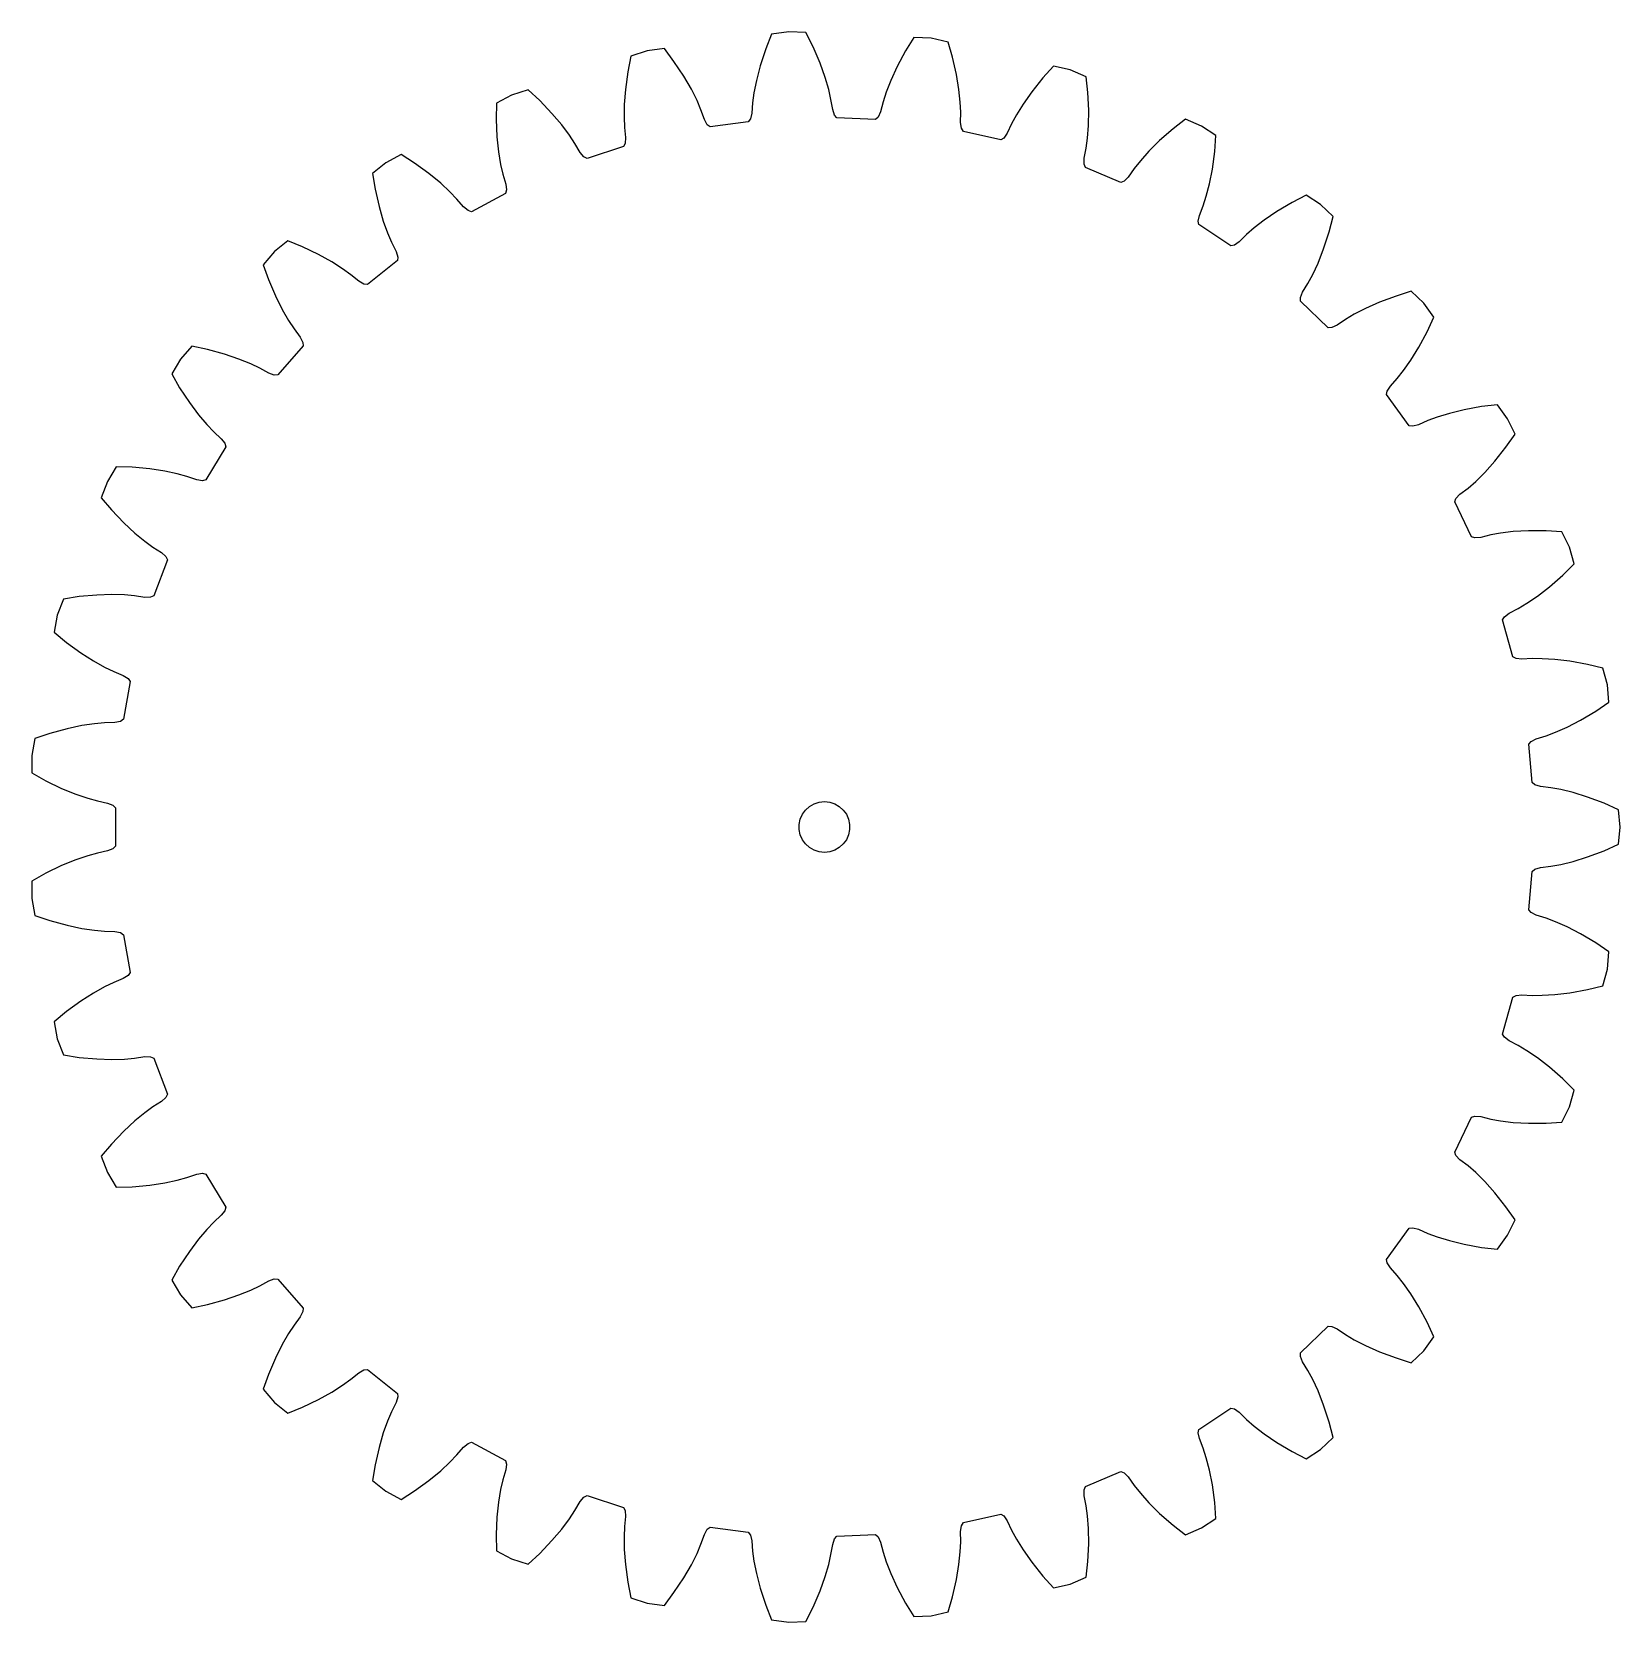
# Model space of a CAD drawing. Header units: metres. Extents: x -46.9 to 47.1, y -47.1 to 47.1.
import ezdxf

# ---------------------------------------------------------------- set-up
doc = ezdxf.new("R2010")
doc.units = ezdxf.units.M

msp = doc.modelspace()

# ---------------------------------------------------------------- linework, layer by layer
for p, q in [((-3.128, 46.925), (-3.472, 46.05)), ((-2.114, 47.062), (-3.128, 46.925)), ((-1.091, 47.017), (-2.114, 47.062)), ((-0.67, 46.176), (-1.091, 47.017)), ((-0.257, 45.21), (-0.67, 46.176)), ((5.301, 46.729), (4.807, 45.93)), ((6.324, 46.684), (5.301, 46.729)), ((7.321, 46.456), (6.324, 46.684)), ((7.585, 45.553), (7.321, 46.456)), ((-11.456, 45.612), (-11.638, 44.69)), ((-10.483, 45.929), (-11.456, 45.612)), ((-9.469, 46.066), (-10.483, 45.929)), ((-8.905, 45.314), (-9.469, 46.066)), ((-8.325, 44.438), (-8.905, 45.314)), ((-3.472, 46.05), (-3.797, 45.051)), ((0.047, 44.363), (-0.257, 45.21)), ((4.807, 45.93), (4.309, 45.005)), ((7.82, 44.529), (7.585, 45.553)), ((-11.638, 44.69), (-11.78, 43.649)), ((-7.875, 43.659), (-8.325, 44.438)), ((-3.797, 45.051), (-4.023, 44.181)), ((0.257, 43.645), (0.047, 44.363)), ((4.309, 45.005), (3.93, 44.189)), ((7.967, 43.642), (7.82, 44.529)), ((12.931, 44.333), (12.275, 43.512)), ((13.56, 45.032), (12.931, 44.333)), ((14.558, 44.804), (13.56, 45.032)), ((15.499, 44.402), (14.558, 44.804)), ((15.597, 43.467), (15.499, 44.402)), ((-18.515, 43.319), (-19.417, 42.834)), ((-17.542, 43.635), (-18.515, 43.319)), ((-16.853, 42.996), (-17.542, 43.635)), ((-11.78, 43.649), (-11.847, 42.752)), ((-7.54, 42.989), (-7.875, 43.659)), ((-4.168, 43.446), (-4.249, 42.854)), ((-4.023, 44.181), (-4.168, 43.446)), ((0.39, 43.063), (0.257, 43.645)), ((3.656, 43.492), (3.472, 42.924)), ((3.93, 44.189), (3.656, 43.492)), ((8.046, 42.898), (7.967, 43.642)), ((12.275, 43.512), (11.757, 42.777)), ((15.645, 42.417), (15.597, 43.467)), ((-19.417, 42.834), (-19.431, 41.894)), ((-16.126, 42.237), (-16.853, 42.996)), ((-11.847, 42.752), (-11.859, 42.004)), ((-7.305, 42.44), (-7.54, 42.989)), ((-7.099, 41.865), (-7.305, 42.44)), ((-4.249, 42.854), (-4.295, 42.245)), ((0.49, 42.46), (0.39, 43.063)), ((0.602, 42.135), (0.49, 42.46)), ((3.472, 42.924), (3.318, 42.333)), ((8.073, 42.301), (8.046, 42.898)), ((11.757, 42.777), (11.363, 42.141)), ((15.632, 41.518), (15.645, 42.417)), ((-19.431, 41.894), (-19.384, 40.844)), ((-15.544, 41.551), (-16.126, 42.237)), ((-15.095, 40.952), (-15.544, 41.551)), ((-11.859, 42.004), (-11.832, 41.407)), ((-6.931, 41.565), (-7.099, 41.865)), ((-6.762, 41.434), (-6.931, 41.565)), ((-4.505, 41.74), (-6.762, 41.434)), ((-4.377, 41.911), (-4.505, 41.74)), ((-4.295, 42.245), (-4.377, 41.911)), ((0.745, 41.976), (0.602, 42.135)), ((3.02, 41.874), (0.745, 41.976)), ((3.177, 42.019), (3.02, 41.874)), ((3.318, 42.333), (3.177, 42.019)), ((8.064, 41.69), (8.073, 42.301)), ((8.116, 41.35), (8.064, 41.69)), ((11.08, 41.615), (10.823, 41.061)), ((11.363, 42.141), (11.08, 41.615)), ((15.576, 40.772), (15.632, 41.518)), ((21.383, 41.887), (20.639, 41.312)), ((22.324, 41.485), (21.383, 41.887)), ((23.178, 40.921), (22.324, 41.485)), ((-19.384, 40.844), (-19.291, 39.95)), ((-14.766, 40.454), (-15.095, 40.952)), ((-11.832, 41.407), (-11.769, 40.8)), ((-11.769, 40.8), (-11.79, 40.456)), ((8.229, 41.168), (8.116, 41.35)), ((10.449, 40.661), (8.229, 41.168)), ((10.629, 40.777), (10.449, 40.661)), ((10.823, 41.061), (10.629, 40.777)), ((15.496, 40.18), (15.576, 40.772)), ((19.847, 40.621), (19.206, 39.99)), ((20.639, 41.312), (19.847, 40.621)), ((23.108, 39.983), (23.178, 40.921)), ((-25.052, 39.802), (-25.953, 39.317)), ((-24.259, 39.296), (-25.052, 39.802)), ((-19.291, 39.95), (-19.168, 39.211)), ((-14.46, 39.925), (-14.766, 40.454)), ((-14.241, 39.66), (-14.46, 39.925)), ((-14.051, 39.561), (-14.241, 39.66)), ((-11.886, 40.265), (-14.051, 39.561)), ((-11.79, 40.456), (-11.886, 40.265)), ((15.369, 39.236), (15.379, 39.58)), ((15.379, 39.58), (15.496, 40.18)), ((19.206, 39.99), (18.705, 39.434)), ((22.968, 38.942), (23.108, 39.983)), ((-25.953, 39.317), (-26.753, 38.679)), ((-26.753, 38.679), (-26.599, 37.751)), ((-23.409, 38.679), (-24.259, 39.296)), ((-22.714, 38.108), (-23.409, 38.679)), ((-19.168, 39.211), (-19.036, 38.629)), ((-19.036, 38.629), (-18.865, 38.042)), ((15.447, 39.037), (15.369, 39.236)), ((17.541, 38.142), (15.447, 39.037)), ((18.333, 38.967), (17.981, 38.468)), ((18.705, 39.434), (18.333, 38.967)), ((22.794, 38.06), (22.968, 38.942)), ((-26.599, 37.751), (-26.366, 36.727)), ((-22.165, 37.599), (-22.714, 38.108)), ((-18.824, 37.701), (-18.884, 37.495)), ((-18.865, 38.042), (-18.824, 37.701)), ((17.739, 38.223), (17.541, 38.142)), ((17.981, 38.468), (17.739, 38.223)), ((22.606, 37.335), (22.794, 38.06)), ((-26.366, 36.727), (-26.114, 35.863)), ((-21.752, 37.167), (-22.165, 37.599)), ((-21.357, 36.701), (-21.752, 37.167)), ((-18.884, 37.495), (-20.889, 36.416)), ((22.199, 36.198), (22.422, 36.767)), ((22.422, 36.767), (22.606, 37.335)), ((27.684, 36.963), (26.782, 36.425)), ((28.518, 37.396), (27.684, 36.963)), ((29.373, 36.832), (28.518, 37.396)), ((30.112, 36.125), (29.373, 36.832)), ((-26.114, 35.863), (-25.862, 35.158)), ((-21.094, 36.479), (-21.357, 36.701)), ((-20.889, 36.416), (-21.094, 36.479)), ((22.128, 35.862), (22.199, 36.198)), ((22.169, 35.652), (22.128, 35.862)), ((26.038, 35.918), (25.446, 35.461)), ((26.782, 36.425), (26.038, 35.918)), ((29.876, 35.215), (30.112, 36.125)), ((-25.862, 35.158), (-25.627, 34.609)), ((24.07, 34.397), (22.169, 35.652)), ((24.996, 35.068), (24.561, 34.639)), ((25.446, 35.461), (24.996, 35.068)), ((29.552, 34.215), (29.876, 35.215)), ((-32.556, 34.051), (-33.229, 33.28)), ((-31.756, 34.689), (-32.556, 34.051)), ((-30.886, 34.333), (-31.756, 34.689)), ((-29.939, 33.877), (-30.886, 34.333)), ((-25.627, 34.609), (-25.354, 34.063)), ((-25.354, 34.063), (-25.254, 33.734)), ((24.279, 34.442), (24.07, 34.397)), ((24.561, 34.639), (24.279, 34.442)), ((29.224, 33.378), (29.552, 34.215)), ((-33.229, 33.28), (-32.912, 32.395)), ((-29.153, 33.44), (-29.939, 33.877)), ((-28.522, 33.037), (-29.153, 33.44)), ((-28.039, 32.686), (-28.522, 33.037)), ((-25.276, 33.521), (-27.056, 32.101)), ((-25.254, 33.734), (-25.276, 33.521)), ((28.909, 32.699), (29.224, 33.378)), ((-32.912, 32.395), (-32.5, 31.429)), ((-27.567, 32.298), (-28.039, 32.686)), ((-27.268, 32.127), (-27.567, 32.298)), ((-27.056, 32.101), (-27.268, 32.127)), ((28.306, 31.653), (28.626, 32.173)), ((28.626, 32.173), (28.909, 32.699)), ((-32.5, 31.429), (-32.098, 30.624)), ((28.176, 31.334), (28.306, 31.653)), ((28.179, 31.12), (28.176, 31.334)), ((29.825, 29.547), (28.179, 31.12)), ((33.839, 31.426), (32.855, 31.057)), ((34.737, 31.703), (33.839, 31.426)), ((35.477, 30.995), (34.737, 31.703)), ((-32.098, 30.624), (-31.724, 29.976)), ((31.369, 30.347), (30.856, 30.041)), ((32.033, 30.692), (31.369, 30.347)), ((32.855, 31.057), (32.033, 30.692)), ((36.079, 30.167), (35.477, 30.995)), ((35.684, 29.314), (36.079, 30.167)), ((-31.724, 29.976), (-31.395, 29.477)), ((-31.395, 29.477), (-31.029, 28.988)), ((30.039, 29.553), (29.825, 29.547)), ((30.351, 29.697), (30.039, 29.553)), ((30.856, 30.041), (30.351, 29.697)), ((35.186, 28.389), (35.684, 29.314)), ((-37.439, 28.461), (-38.113, 27.69)), ((-36.52, 28.266), (-37.439, 28.461)), ((-35.507, 27.987), (-36.52, 28.266)), ((-30.855, 28.469), (-32.353, 26.754)), ((-31.029, 28.988), (-30.871, 28.682)), ((-30.871, 28.682), (-30.855, 28.469)), ((34.714, 27.623), (35.186, 28.389)), ((-38.113, 27.69), (-38.638, 26.812)), ((-34.655, 27.697), (-35.507, 27.987)), ((-33.963, 27.413), (-34.655, 27.697)), ((-33.424, 27.154), (-33.963, 27.413)), ((34.283, 27.011), (34.714, 27.623)), ((-38.638, 26.812), (-38.168, 25.997)), ((-32.891, 26.857), (-33.424, 27.154)), ((-32.567, 26.742), (-32.891, 26.857)), ((-32.353, 26.754), (-32.567, 26.742)), ((33.503, 26.09), (33.911, 26.544)), ((33.911, 26.544), (34.283, 27.011)), ((-38.168, 25.997), (-37.589, 25.121)), ((33.283, 25.589), (33.318, 25.8)), ((34.621, 23.746), (33.283, 25.589)), ((33.318, 25.8), (33.503, 26.09)), ((-37.589, 25.121), (-37.05, 24.401)), ((36.999, 24.479), (36.283, 24.258)), ((37.873, 24.692), (36.999, 24.479)), ((38.906, 24.879), (37.873, 24.692)), ((39.84, 24.991), (38.906, 24.879)), ((40.441, 24.163), (39.84, 24.991)), ((-37.05, 24.401), (-36.567, 23.829)), ((-36.567, 23.829), (-36.154, 23.397)), ((34.833, 23.715), (34.621, 23.746)), ((35.166, 23.801), (34.833, 23.715)), ((35.724, 24.049), (35.166, 23.801)), ((36.283, 24.258), (35.724, 24.049)), ((40.885, 23.241), (40.441, 24.163)), ((-36.154, 23.397), (-35.706, 22.982)), ((-35.706, 22.982), (-35.496, 22.709)), ((-35.496, 22.709), (-35.442, 22.502)), ((40.345, 22.471), (40.885, 23.241)), ((-35.442, 22.502), (-36.61, 20.547)), ((39.088, 20.981), (39.69, 21.65)), ((39.69, 21.65), (40.345, 22.471)), ((-41.92, 21.319), (-42.445, 20.44)), ((-40.98, 21.291), (-41.92, 21.319)), ((-39.933, 21.197), (-40.98, 21.291)), ((-39.044, 21.064), (-39.933, 21.197)), ((-38.312, 20.908), (-39.044, 21.064)), ((-37.736, 20.75), (-38.312, 20.908)), ((-37.158, 20.552), (-37.736, 20.75)), ((38.555, 20.456), (39.088, 20.981)), ((-42.445, 20.44), (-42.804, 19.482)), ((-36.818, 20.497), (-37.158, 20.552)), ((-36.61, 20.547), (-36.818, 20.497)), ((37.623, 19.689), (38.106, 20.062)), ((38.106, 20.062), (38.555, 20.456)), ((-42.804, 19.482), (-42.196, 18.765)), ((37.317, 19.235), (37.389, 19.436)), ((38.305, 17.183), (37.317, 19.235)), ((37.389, 19.436), (37.623, 19.689)), ((-42.196, 18.765), (-41.471, 18.005)), ((-41.471, 18.005), (-40.812, 17.393)), ((-40.812, 17.393), (-40.234, 16.917)), ((38.507, 17.114), (38.305, 17.183)), ((38.851, 17.139), (38.507, 17.114)), ((39.444, 17.283), (38.851, 17.139)), ((40.032, 17.39), (39.444, 17.283)), ((40.775, 17.479), (40.032, 17.39)), ((41.673, 17.532), (40.775, 17.479)), ((42.723, 17.532), (41.673, 17.532)), ((43.662, 17.475), (42.723, 17.532)), ((44.106, 16.553), (43.662, 17.475)), ((-40.234, 16.917), (-39.751, 16.566)), ((-39.751, 16.566), (-39.236, 16.237)), ((-39.236, 16.237), (-38.981, 16.006)), ((-38.981, 16.006), (-38.891, 15.812)), ((44.378, 15.567), (44.106, 16.553)), ((-38.891, 15.812), (-39.691, 13.68)), ((43.709, 14.907), (44.378, 15.567)), ((42.206, 13.665), (42.918, 14.215)), ((42.918, 14.215), (43.709, 14.907)), ((-45.053, 13.491), (-45.412, 12.533)), ((-44.123, 13.632), (-45.053, 13.491)), ((-43.077, 13.726), (-44.123, 13.632)), ((-42.178, 13.754), (-43.077, 13.726)), ((-41.429, 13.731), (-42.178, 13.754)), ((-40.834, 13.678), (-41.429, 13.731)), ((-40.23, 13.587), (-40.834, 13.678)), ((-39.886, 13.593), (-40.23, 13.587)), ((-39.691, 13.68), (-39.886, 13.593)), ((41.076, 12.936), (41.588, 13.243)), ((41.588, 13.243), (42.206, 13.665)), ((-45.412, 12.533), (-45.595, 11.526)), ((40.152, 12.262), (40.259, 12.447)), ((40.757, 10.067), (40.152, 12.262)), ((40.259, 12.447), (40.534, 12.654)), ((40.534, 12.654), (41.076, 12.936)), ((-45.595, 11.526), (-44.869, 10.929)), ((-44.869, 10.929), (-44.019, 10.311)), ((-44.019, 10.311), (-43.261, 9.826)), ((-43.261, 9.826), (-42.608, 9.461)), ((-42.608, 9.461), (-42.07, 9.202)), ((40.944, 9.963), (40.757, 10.067)), ((41.286, 9.926), (40.944, 9.963)), ((41.896, 9.963), (41.286, 9.926)), ((42.494, 9.962), (41.896, 9.963)), ((43.241, 9.917), (42.494, 9.962)), ((44.134, 9.81), (43.241, 9.917)), ((45.167, 9.622), (44.134, 9.81)), ((46.081, 9.398), (45.167, 9.622)), ((-42.07, 9.202), (-41.505, 8.97)), ((-41.505, 8.97), (-41.212, 8.789)), ((-41.089, 8.614), (-41.496, 6.373)), ((-41.212, 8.789), (-41.089, 8.614)), ((46.353, 8.412), (46.081, 9.398)), ((46.445, 7.393), (46.353, 8.412)), ((44.766, 6.323), (45.668, 6.863)), ((45.668, 6.863), (46.445, 7.393)), ((-44.835, 5.814), (-45.848, 5.534)), ((-43.956, 6.001), (-44.835, 5.814)), ((-43.215, 6.113), (-43.956, 6.001)), ((-42.62, 6.167), (-43.215, 6.113)), ((-42.01, 6.186), (-42.62, 6.167)), ((-41.673, 6.253), (-42.01, 6.186)), ((-41.496, 6.373), (-41.673, 6.253)), ((43.284, 5.604), (43.968, 5.909)), ((43.968, 5.909), (44.766, 6.323)), ((-46.737, 5.23), (-46.92, 4.223)), ((-45.848, 5.534), (-46.737, 5.23)), ((41.696, 4.896), (41.834, 5.059)), ((41.9, 2.628), (41.696, 4.896)), ((41.834, 5.059), (42.142, 5.214)), ((42.142, 5.214), (42.725, 5.394)), ((42.725, 5.394), (43.284, 5.604)), ((-46.92, 4.223), (-46.92, 3.2)), ((-46.92, 3.2), (-46.099, 2.741)), ((-46.099, 2.741), (-45.153, 2.285)), ((-45.153, 2.285), (-44.321, 1.944)), ((-44.321, 1.944), (-43.613, 1.701)), ((42.065, 2.492), (41.9, 2.628)), ((42.395, 2.395), (42.065, 2.492)), ((43.002, 2.322), (42.395, 2.395)), ((43.59, 2.215), (43.002, 2.322)), ((44.317, 2.037), (43.59, 2.215)), ((45.176, 1.772), (44.317, 2.037)), ((-43.613, 1.701), (-43.037, 1.542)), ((-43.037, 1.542), (-42.439, 1.415)), ((-42.439, 1.415), (-42.119, 1.289)), ((-42.119, 1.289), (-41.967, 1.139)), ((-41.967, 1.139), (-41.967, -1.139)), ((-1.299, 0.75), (-1.115, 1.004)), ((-1.115, 1.004), (-0.882, 1.214)), ((-0.882, 1.214), (-0.61, 1.37)), ((-0.61, 1.37), (-0.312, 1.467)), ((-0.312, 1.467), (0, 1.5)), ((0, 1.5), (0.312, 1.467)), ((0.312, 1.467), (0.61, 1.37)), ((0.61, 1.37), (0.882, 1.214)), ((0.882, 1.214), (1.115, 1.004)), ((1.115, 1.004), (1.299, 0.75)), ((46.159, 1.402), (45.176, 1.772)), ((47.018, 1.019), (46.159, 1.402)), ((47.11, 0), (47.018, 1.019)), ((-1.492, 0.157), (-1.427, 0.464)), ((-1.492, -0.157), (-1.492, 0.157)), ((-1.427, 0.464), (-1.299, 0.75)), ((1.299, 0.75), (1.427, 0.464)), ((1.427, 0.464), (1.492, 0.157)), ((1.492, 0.157), (1.492, -0.157)), ((-1.427, -0.464), (-1.492, -0.157)), ((-1.299, -0.75), (-1.427, -0.464)), ((-1.115, -1.004), (-1.299, -0.75)), ((1.299, -0.75), (1.115, -1.004)), ((1.427, -0.464), (1.299, -0.75)), ((1.492, -0.157), (1.427, -0.464)), ((47.018, -1.019), (47.11, 0)), ((-43.613, -1.701), (-44.321, -1.944)), ((-43.037, -1.542), (-43.613, -1.701)), ((-42.439, -1.415), (-43.037, -1.542)), ((-42.119, -1.289), (-42.439, -1.415)), ((-41.967, -1.139), (-42.119, -1.289)), ((-0.882, -1.214), (-1.115, -1.004)), ((-0.61, -1.37), (-0.882, -1.214)), ((-0.312, -1.467), (-0.61, -1.37)), ((0, -1.5), (-0.312, -1.467)), ((0.312, -1.467), (0, -1.5)), ((0.61, -1.37), (0.312, -1.467)), ((0.882, -1.214), (0.61, -1.37)), ((1.115, -1.004), (0.882, -1.214)), ((44.317, -2.037), (45.176, -1.772)), ((45.176, -1.772), (46.159, -1.402)), ((46.159, -1.402), (47.018, -1.019)), ((-46.099, -2.741), (-46.92, -3.2)), ((-45.153, -2.285), (-46.099, -2.741)), ((-44.321, -1.944), (-45.153, -2.285)), ((41.696, -4.896), (41.9, -2.628)), ((41.9, -2.628), (42.065, -2.492)), ((42.065, -2.492), (42.395, -2.395)), ((42.395, -2.395), (43.002, -2.322)), ((43.002, -2.322), (43.59, -2.215)), ((43.59, -2.215), (44.317, -2.037)), ((-46.92, -3.2), (-46.92, -4.223)), ((-46.92, -4.223), (-46.737, -5.23)), ((-46.737, -5.23), (-45.848, -5.534)), ((-45.848, -5.534), (-44.835, -5.814)), ((41.834, -5.059), (41.696, -4.896)), ((42.142, -5.214), (41.834, -5.059)), ((42.725, -5.394), (42.142, -5.214)), ((43.284, -5.604), (42.725, -5.394)), ((43.968, -5.909), (43.284, -5.604)), ((-44.835, -5.814), (-43.956, -6.001)), ((-43.956, -6.001), (-43.215, -6.113)), ((-43.215, -6.113), (-42.62, -6.167)), ((-42.62, -6.167), (-42.01, -6.186)), ((-42.01, -6.186), (-41.673, -6.253)), ((-41.673, -6.253), (-41.496, -6.373)), ((-41.496, -6.373), (-41.089, -8.614)), ((44.766, -6.323), (43.968, -5.909)), ((45.668, -6.863), (44.766, -6.323)), ((46.445, -7.393), (45.668, -6.863)), ((46.353, -8.412), (46.445, -7.393)), ((46.081, -9.398), (46.353, -8.412)), ((-42.07, -9.202), (-42.608, -9.461)), ((-41.505, -8.97), (-42.07, -9.202)), ((-41.212, -8.789), (-41.505, -8.97)), ((-41.089, -8.614), (-41.212, -8.789)), ((45.167, -9.622), (46.081, -9.398)), ((-44.019, -10.311), (-44.869, -10.929)), ((-43.261, -9.826), (-44.019, -10.311)), ((-42.608, -9.461), (-43.261, -9.826)), ((40.152, -12.262), (40.757, -10.067)), ((40.757, -10.067), (40.944, -9.963)), ((40.944, -9.963), (41.286, -9.926)), ((41.286, -9.926), (41.896, -9.963)), ((41.896, -9.963), (42.494, -9.962)), ((42.494, -9.962), (43.241, -9.917)), ((43.241, -9.917), (44.134, -9.81)), ((44.134, -9.81), (45.167, -9.622)), ((-44.869, -10.929), (-45.595, -11.526)), ((-45.595, -11.526), (-45.412, -12.533)), ((-45.412, -12.533), (-45.053, -13.491)), ((40.259, -12.447), (40.152, -12.262)), ((40.534, -12.654), (40.259, -12.447)), ((41.076, -12.936), (40.534, -12.654)), ((41.588, -13.243), (41.076, -12.936)), ((-45.053, -13.491), (-44.123, -13.632)), ((-44.123, -13.632), (-43.077, -13.726)), ((-43.077, -13.726), (-42.178, -13.754)), ((-42.178, -13.754), (-41.429, -13.731)), ((-41.429, -13.731), (-40.834, -13.678)), ((-40.834, -13.678), (-40.23, -13.587)), ((-40.23, -13.587), (-39.886, -13.593)), ((-39.886, -13.593), (-39.691, -13.68)), ((-39.691, -13.68), (-38.891, -15.812)), ((42.206, -13.665), (41.588, -13.243)), ((42.918, -14.215), (42.206, -13.665)), ((43.709, -14.907), (42.918, -14.215)), ((44.378, -15.567), (43.709, -14.907)), ((-38.891, -15.812), (-38.981, -16.006)), ((44.106, -16.553), (44.378, -15.567)), ((-40.234, -16.917), (-40.812, -17.393)), ((-39.751, -16.566), (-40.234, -16.917)), ((-39.236, -16.237), (-39.751, -16.566)), ((-38.981, -16.006), (-39.236, -16.237)), ((43.662, -17.475), (44.106, -16.553)), ((-40.812, -17.393), (-41.471, -18.005)), ((37.317, -19.235), (38.305, -17.183)), ((38.305, -17.183), (38.507, -17.114)), ((38.507, -17.114), (38.851, -17.139)), ((38.851, -17.139), (39.444, -17.283)), ((39.444, -17.283), (40.032, -17.39)), ((40.032, -17.39), (40.775, -17.479)), ((40.775, -17.479), (41.673, -17.532)), ((41.673, -17.532), (42.723, -17.532)), ((42.723, -17.532), (43.662, -17.475)), ((-42.196, -18.765), (-42.804, -19.482)), ((-41.471, -18.005), (-42.196, -18.765)), ((-42.804, -19.482), (-42.445, -20.44)), ((37.389, -19.436), (37.317, -19.235)), ((37.623, -19.689), (37.389, -19.436)), ((38.106, -20.062), (37.623, -19.689)), ((-42.445, -20.44), (-41.92, -21.319)), ((-37.736, -20.75), (-37.158, -20.552)), ((-37.158, -20.552), (-36.818, -20.497)), ((-36.818, -20.497), (-36.61, -20.547)), ((-36.61, -20.547), (-35.442, -22.502)), ((38.555, -20.456), (38.106, -20.062)), ((39.088, -20.981), (38.555, -20.456)), ((-41.92, -21.319), (-40.98, -21.291)), ((-40.98, -21.291), (-39.933, -21.197)), ((-39.933, -21.197), (-39.044, -21.064)), ((-39.044, -21.064), (-38.312, -20.908)), ((-38.312, -20.908), (-37.736, -20.75)), ((39.69, -21.65), (39.088, -20.981)), ((-35.442, -22.502), (-35.496, -22.709)), ((40.345, -22.471), (39.69, -21.65)), ((40.885, -23.241), (40.345, -22.471)), ((-36.154, -23.397), (-36.567, -23.829)), ((-35.706, -22.982), (-36.154, -23.397)), ((-35.496, -22.709), (-35.706, -22.982)), ((40.441, -24.163), (40.885, -23.241)), ((-37.05, -24.401), (-37.589, -25.121)), ((-36.567, -23.829), (-37.05, -24.401)), ((33.283, -25.589), (34.621, -23.746)), ((34.621, -23.746), (34.833, -23.715)), ((34.833, -23.715), (35.166, -23.801)), ((35.166, -23.801), (35.724, -24.049)), ((35.724, -24.049), (36.283, -24.258)), ((36.283, -24.258), (36.999, -24.479)), ((39.84, -24.991), (40.441, -24.163)), ((-37.589, -25.121), (-38.168, -25.997)), ((36.999, -24.479), (37.873, -24.692)), ((37.873, -24.692), (38.906, -24.879)), ((38.906, -24.879), (39.84, -24.991)), ((-38.168, -25.997), (-38.638, -26.812)), ((33.318, -25.8), (33.283, -25.589)), ((33.503, -26.09), (33.318, -25.8)), ((33.911, -26.544), (33.503, -26.09)), ((-38.638, -26.812), (-38.113, -27.69)), ((-33.963, -27.413), (-33.424, -27.154)), ((-33.424, -27.154), (-32.891, -26.857)), ((-32.891, -26.857), (-32.567, -26.742)), ((-32.567, -26.742), (-32.353, -26.754)), ((-32.353, -26.754), (-30.855, -28.469)), ((34.283, -27.011), (33.911, -26.544)), ((34.714, -27.623), (34.283, -27.011)), ((-38.113, -27.69), (-37.439, -28.461)), ((-36.52, -28.266), (-35.507, -27.987)), ((-35.507, -27.987), (-34.655, -27.697)), ((-34.655, -27.697), (-33.963, -27.413)), ((35.186, -28.389), (34.714, -27.623)), ((-37.439, -28.461), (-36.52, -28.266)), ((-31.029, -28.988), (-31.395, -29.477)), ((-30.871, -28.682), (-31.029, -28.988)), ((-30.855, -28.469), (-30.871, -28.682)), ((35.684, -29.314), (35.186, -28.389)), ((-31.724, -29.976), (-32.098, -30.624)), ((-31.395, -29.477), (-31.724, -29.976)), ((28.179, -31.12), (29.825, -29.547)), ((29.825, -29.547), (30.039, -29.553)), ((30.039, -29.553), (30.351, -29.697)), ((30.351, -29.697), (30.856, -30.041)), ((30.856, -30.041), (31.369, -30.347)), ((36.079, -30.167), (35.684, -29.314)), ((-32.098, -30.624), (-32.5, -31.429)), ((31.369, -30.347), (32.033, -30.692)), ((32.033, -30.692), (32.855, -31.057)), ((32.855, -31.057), (33.839, -31.426)), ((34.737, -31.703), (35.477, -30.995)), ((35.477, -30.995), (36.079, -30.167)), ((-32.5, -31.429), (-32.912, -32.395)), ((28.176, -31.334), (28.179, -31.12)), ((28.306, -31.653), (28.176, -31.334)), ((28.626, -32.173), (28.306, -31.653)), ((33.839, -31.426), (34.737, -31.703)), ((-32.912, -32.395), (-33.229, -33.28)), ((-28.522, -33.037), (-28.039, -32.686)), ((-28.039, -32.686), (-27.567, -32.298)), ((-27.567, -32.298), (-27.268, -32.127)), ((-27.268, -32.127), (-27.056, -32.101)), ((-27.056, -32.101), (-25.276, -33.521)), ((28.909, -32.699), (28.626, -32.173)), ((29.224, -33.378), (28.909, -32.699)), ((-33.229, -33.28), (-32.556, -34.051)), ((-30.886, -34.333), (-29.939, -33.877)), ((-29.939, -33.877), (-29.153, -33.44)), ((-29.153, -33.44), (-28.522, -33.037)), ((-25.254, -33.734), (-25.354, -34.063)), ((-25.276, -33.521), (-25.254, -33.734)), ((29.552, -34.215), (29.224, -33.378)), ((-32.556, -34.051), (-31.756, -34.689)), ((-31.756, -34.689), (-30.886, -34.333)), ((-25.627, -34.609), (-25.862, -35.158)), ((-25.354, -34.063), (-25.627, -34.609)), ((22.169, -35.652), (24.07, -34.397)), ((24.07, -34.397), (24.279, -34.442)), ((24.279, -34.442), (24.561, -34.639)), ((24.561, -34.639), (24.996, -35.068)), ((29.876, -35.215), (29.552, -34.215)), ((-25.862, -35.158), (-26.114, -35.863)), ((22.128, -35.862), (22.169, -35.652)), ((24.996, -35.068), (25.446, -35.461)), ((25.446, -35.461), (26.038, -35.918)), ((30.112, -36.125), (29.876, -35.215)), ((-26.114, -35.863), (-26.366, -36.727)), ((-21.752, -37.167), (-21.357, -36.701)), ((-21.357, -36.701), (-21.094, -36.479)), ((-21.094, -36.479), (-20.889, -36.416)), ((-20.889, -36.416), (-18.884, -37.495)), ((22.199, -36.198), (22.128, -35.862)), ((22.422, -36.767), (22.199, -36.198)), ((26.038, -35.918), (26.782, -36.425)), ((26.782, -36.425), (27.684, -36.963)), ((29.373, -36.832), (30.112, -36.125)), ((-26.366, -36.727), (-26.599, -37.751)), ((-22.714, -38.108), (-22.165, -37.599)), ((-22.165, -37.599), (-21.752, -37.167)), ((-18.884, -37.495), (-18.824, -37.701)), ((22.606, -37.335), (22.422, -36.767)), ((22.794, -38.06), (22.606, -37.335)), ((27.684, -36.963), (28.518, -37.396)), ((28.518, -37.396), (29.373, -36.832)), ((-26.599, -37.751), (-26.753, -38.679)), ((-23.409, -38.679), (-22.714, -38.108)), ((-18.865, -38.042), (-19.036, -38.629)), ((-18.824, -37.701), (-18.865, -38.042)), ((15.447, -39.037), (17.541, -38.142)), ((17.541, -38.142), (17.739, -38.223)), ((17.739, -38.223), (17.981, -38.468)), ((17.981, -38.468), (18.333, -38.967)), ((22.968, -38.942), (22.794, -38.06)), ((-26.753, -38.679), (-25.953, -39.317)), ((-25.953, -39.317), (-25.052, -39.802)), ((-25.052, -39.802), (-24.259, -39.296)), ((-24.259, -39.296), (-23.409, -38.679)), ((-19.168, -39.211), (-19.291, -39.95)), ((-19.036, -38.629), (-19.168, -39.211)), ((15.369, -39.236), (15.447, -39.037)), ((15.379, -39.58), (15.369, -39.236)), ((18.333, -38.967), (18.705, -39.434)), ((18.705, -39.434), (19.206, -39.99)), ((23.108, -39.983), (22.968, -38.942)), ((-19.291, -39.95), (-19.384, -40.844)), ((-15.095, -40.952), (-14.766, -40.454)), ((-14.766, -40.454), (-14.46, -39.925)), ((-14.46, -39.925), (-14.241, -39.66)), ((-14.241, -39.66), (-14.051, -39.561)), ((-14.051, -39.561), (-11.886, -40.265)), ((-11.886, -40.265), (-11.79, -40.456)), ((-11.79, -40.456), (-11.769, -40.8)), ((15.496, -40.18), (15.379, -39.58)), ((15.576, -40.772), (15.496, -40.18)), ((19.206, -39.99), (19.847, -40.621)), ((23.178, -40.921), (23.108, -39.983)), ((-19.384, -40.844), (-19.431, -41.894)), ((-15.544, -41.551), (-15.095, -40.952)), ((-11.832, -41.407), (-11.859, -42.004)), ((-11.769, -40.8), (-11.832, -41.407)), ((8.064, -41.69), (8.116, -41.35)), ((8.116, -41.35), (8.229, -41.168)), ((8.229, -41.168), (10.449, -40.661)), ((10.449, -40.661), (10.629, -40.777)), ((10.629, -40.777), (10.823, -41.061)), ((10.823, -41.061), (11.08, -41.615)), ((15.632, -41.518), (15.576, -40.772)), ((19.847, -40.621), (20.639, -41.312)), ((20.639, -41.312), (21.383, -41.887)), ((22.324, -41.485), (23.178, -40.921)), ((-19.431, -41.894), (-19.417, -42.834)), ((-16.853, -42.996), (-16.126, -42.237)), ((-16.126, -42.237), (-15.544, -41.551)), ((-11.859, -42.004), (-11.847, -42.752)), ((-7.305, -42.44), (-7.099, -41.865)), ((-7.099, -41.865), (-6.931, -41.565)), ((-6.931, -41.565), (-6.762, -41.434)), ((-6.762, -41.434), (-4.505, -41.74)), ((-4.505, -41.74), (-4.377, -41.911)), ((-4.377, -41.911), (-4.295, -42.245)), ((-4.295, -42.245), (-4.249, -42.854)), ((0.49, -42.46), (0.602, -42.135)), ((0.602, -42.135), (0.745, -41.976)), ((0.745, -41.976), (3.02, -41.874)), ((3.02, -41.874), (3.177, -42.019)), ((3.177, -42.019), (3.318, -42.333)), ((3.318, -42.333), (3.472, -42.924)), ((8.046, -42.898), (8.073, -42.301)), ((8.073, -42.301), (8.064, -41.69)), ((11.08, -41.615), (11.363, -42.141)), ((11.363, -42.141), (11.757, -42.777)), ((15.645, -42.417), (15.632, -41.518)), ((21.383, -41.887), (22.324, -41.485)), ((-19.417, -42.834), (-18.515, -43.319)), ((-17.542, -43.635), (-16.853, -42.996)), ((-11.847, -42.752), (-11.78, -43.649)), ((-7.875, -43.659), (-7.54, -42.989)), ((-7.54, -42.989), (-7.305, -42.44)), ((-4.249, -42.854), (-4.168, -43.446)), ((0.257, -43.645), (0.39, -43.063)), ((0.39, -43.063), (0.49, -42.46)), ((3.472, -42.924), (3.656, -43.492)), ((7.967, -43.642), (8.046, -42.898)), ((11.757, -42.777), (12.275, -43.512)), ((15.597, -43.467), (15.645, -42.417)), ((-18.515, -43.319), (-17.542, -43.635)), ((-11.78, -43.649), (-11.638, -44.69)), ((-8.325, -44.438), (-7.875, -43.659)), ((-4.168, -43.446), (-4.023, -44.181)), ((-4.023, -44.181), (-3.797, -45.051)), ((0.047, -44.363), (0.257, -43.645)), ((3.656, -43.492), (3.93, -44.189)), ((3.93, -44.189), (4.309, -45.005)), ((7.82, -44.529), (7.967, -43.642)), ((12.275, -43.512), (12.931, -44.333)), ((15.499, -44.402), (15.597, -43.467)), ((-11.638, -44.69), (-11.456, -45.612)), ((-8.905, -45.314), (-8.325, -44.438)), ((-3.797, -45.051), (-3.472, -46.05)), ((-0.257, -45.21), (0.047, -44.363)), ((4.309, -45.005), (4.807, -45.93)), ((7.585, -45.553), (7.82, -44.529)), ((12.931, -44.333), (13.56, -45.032)), ((13.56, -45.032), (14.558, -44.804)), ((14.558, -44.804), (15.499, -44.402)), ((-11.456, -45.612), (-10.483, -45.929)), ((-10.483, -45.929), (-9.469, -46.066)), ((-9.469, -46.066), (-8.905, -45.314)), ((-3.472, -46.05), (-3.128, -46.925)), ((-0.67, -46.176), (-0.257, -45.21)), ((4.807, -45.93), (5.301, -46.729)), ((7.321, -46.456), (7.585, -45.553)), ((-3.128, -46.925), (-2.114, -47.062)), ((-2.114, -47.062), (-1.091, -47.017)), ((-1.091, -47.017), (-0.67, -46.176)), ((5.301, -46.729), (6.324, -46.684)), ((6.324, -46.684), (7.321, -46.456))]:
    msp.add_line(p, q)

doc.saveas('drawing.dxf')
